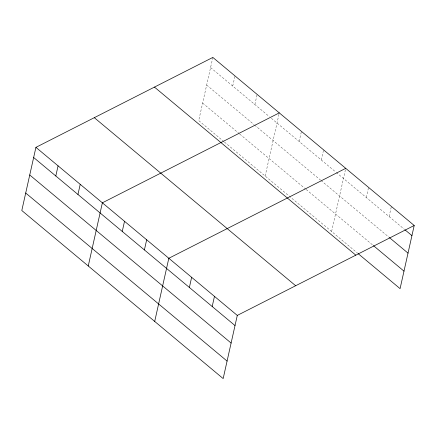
<?xml version="1.0" encoding="UTF-8"?>
<svg xmlns="http://www.w3.org/2000/svg" width="436" height="436" viewBox="0 0 436 436"><rect width="100%" height="100%" fill="white"/><g stroke="black" fill="none" stroke-linecap="round" stroke-linejoin="round"><path stroke-width="0.33" stroke-dasharray="2.18 1.64" d="M212.833 57.421L198.712 120.587L223.957 141.651M232.715 86.05L234.982 75.908M254.864 104.536L257.131 94.394M265.164 176.046L279.285 112.88M299.167 141.509L301.434 131.367M321.316 159.996L323.583 149.853M331.616 231.505L345.737 168.34M366.289 197.53L368.556 187.387M389.108 216.578L391.381 206.435M210.566 67.564L269.29 116.576M271.35 118.298L335.742 172.035M336.254 172.465L404.673 229.565M206.653 85.064L254.046 124.614M254.559 125.045L320.498 180.073M321.01 180.504L388.83 237.108M202.626 103.087L239.201 133.612M239.713 134.043L305.652 189.071M306.165 189.502L372.873 245.174M224.469 142.082L357.547 253.147"/><path stroke-width="0.65" d="M35.921 147.357L21.8 210.517L223.167 378.579L237.288 315.413L414.2 225.483L212.833 57.421L35.921 147.357L237.288 315.413M55.803 175.986L58.07 165.844M77.951 194.472L80.219 184.33M88.252 265.976L102.373 202.816L279.285 112.88M122.254 231.445L124.522 221.303M144.403 249.932L146.67 239.789M154.704 321.441L168.819 258.276L345.737 168.34M189.377 287.466L191.644 277.323M212.196 306.513L214.463 296.371M414.2 225.483L400.079 288.643L358.07 253.583M405.191 229.995L411.933 235.625M389.348 237.538L408.02 253.12M373.39 245.61L403.992 271.148M154.453 87.096L355.82 255.158M94.301 117.676L295.668 285.738M33.654 157.5L235.02 325.561M29.741 174.994L231.107 343.056M25.713 193.023L227.08 361.084"/></g></svg>
